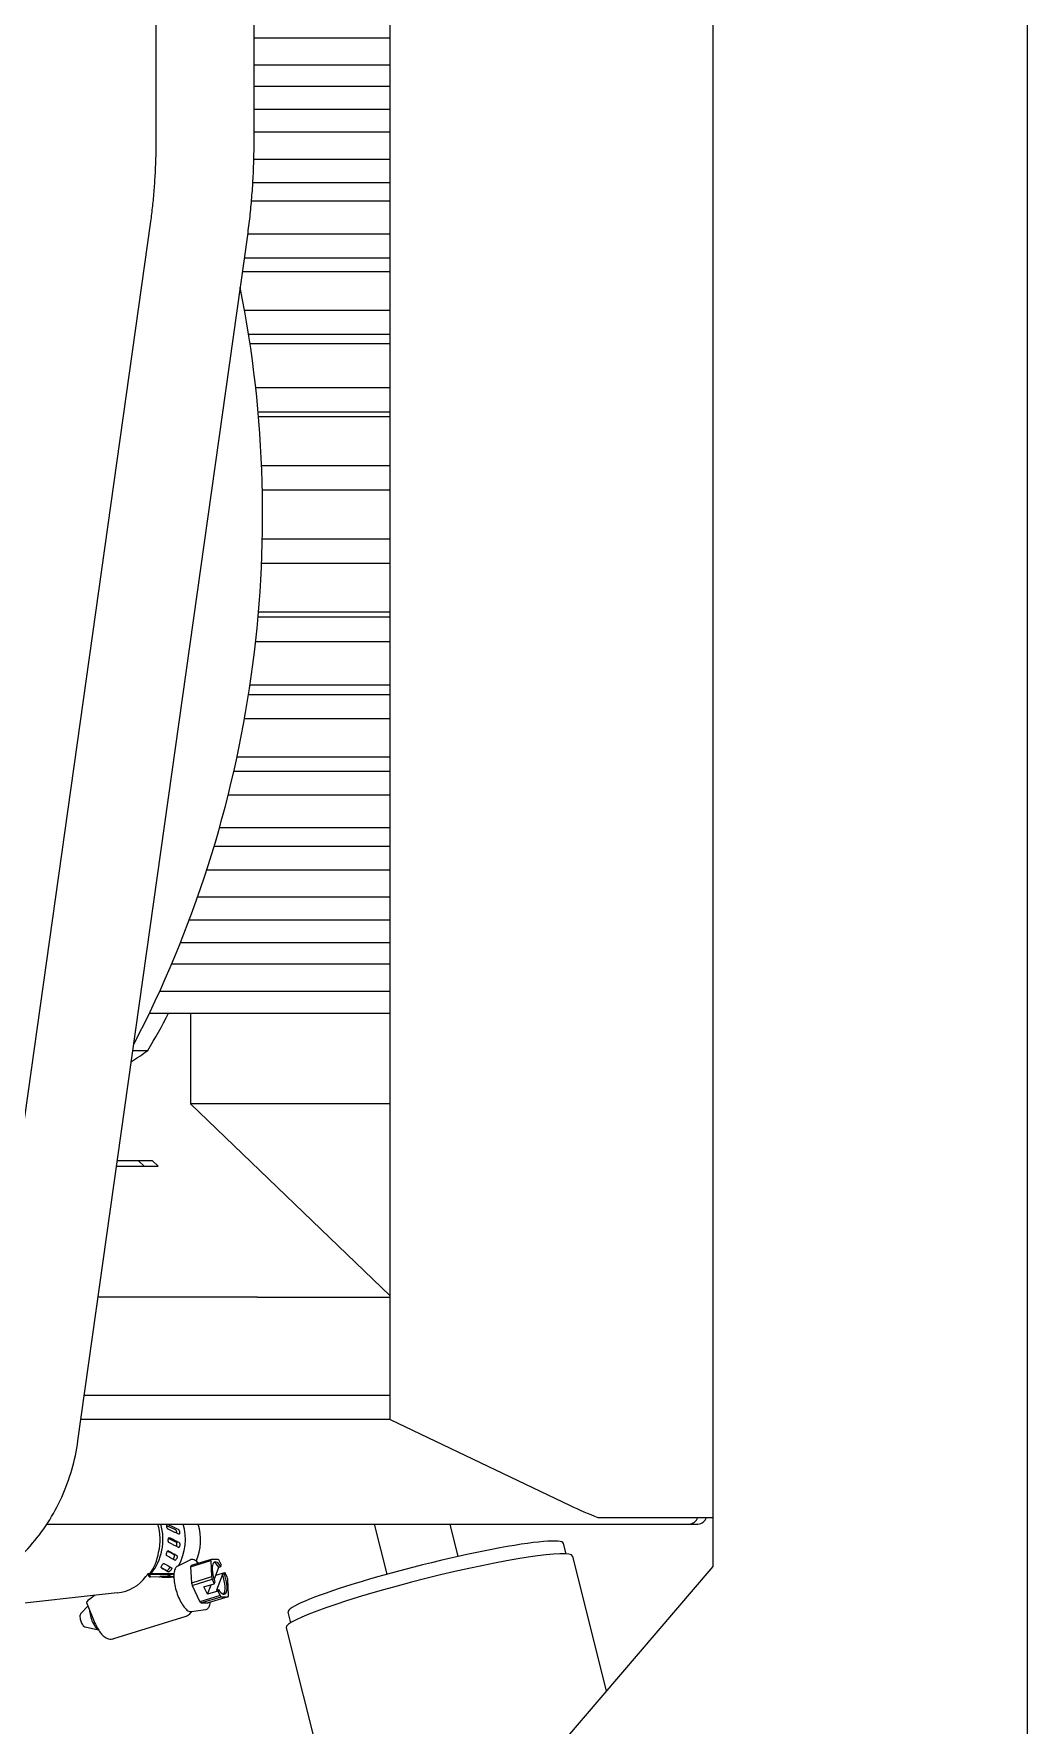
# Model space of a CAD drawing. Header units: millimetres. Extents: x -360063 to 84100, y -179792 to 59400.
# Drawn here: x 40207.7 to 40410.7, y 43552.7 to 43898.4 of the extents above; entities that cross this region are included whole.
import ezdxf

# ---------------------------------------------------------------- set-up
doc = ezdxf.new("R2010")
doc.units = ezdxf.units.MM
doc.header["$LTSCALE"] = 100
doc.layers.add('Visible', color=7, linetype='Continuous', lineweight=25)

msp = doc.modelspace()

# ---------------------------------------------------------------- linework, layer by layer
at = {"layer": 'Visible'}
for p, q in [((40410.71, 44600.17), (40410.71, 43100.17)), ((40346.48, 44135.17), (40346.48, 43585.17)), ((40232.71, 43876.87), (40232.71, 43933.97)), ((40252.71, 43876.87), (40252.71, 43932.97)), ((40280.54, 43615.17), (40280.54, 43920.18)), ((40252.71, 43897.6), (40280.54, 43897.6)), ((40252.71, 43892.08), (40280.54, 43892.08)), ((40252.71, 43887.7), (40280.54, 43887.7)), ((40252.71, 43883.02), (40280.54, 43883.02)), ((40252.71, 43878.38), (40280.54, 43878.38)), ((40252.65, 43872.8), (40280.54, 43872.8)), ((40252.45, 43868.01), (40280.54, 43868.01)), ((40252.18, 43864.26), (40280.54, 43864.26)), ((40196.89, 43613.59), (40231.6, 43860.06)), ((40216.7, 43610.81), (40251.4, 43857.27)), ((40251.43, 43857.51), (40280.54, 43857.51)), ((40250.75, 43852.63), (40280.54, 43852.63)), ((40250.35, 43849.8), (40280.54, 43849.8)), ((40250.75, 43841.92), (40280.54, 43841.92)), ((40251.58, 43836.98), (40280.54, 43836.98)), ((40251.87, 43835.08), (40280.54, 43835.08)), ((40253.03, 43826.12), (40280.54, 43826.12)), ((40253.53, 43821.13), (40280.54, 43821.13)), ((40253.61, 43820.18), (40280.54, 43820.18)), ((40254.24, 43810.17), (40280.54, 43810.17)), ((40254.4, 43805.17), (40280.54, 43805.17)), ((40254.4, 43795.17), (40280.54, 43795.17)), ((40254.24, 43790.17), (40280.54, 43790.17)), ((40280.54, 43780.16), (40253.61, 43780.16)), ((40253.53, 43779.21), (40280.54, 43779.21)), ((40253.03, 43774.22), (40280.54, 43774.22)), ((40251.58, 43763.36), (40280.54, 43763.36)), ((40280.54, 43765.26), (40251.87, 43765.26)), ((40250.75, 43758.42), (40280.54, 43758.42)), ((40280.54, 43750.54), (40249.21, 43750.54)), ((40248.58, 43747.71), (40280.54, 43747.71)), ((40247.42, 43742.83), (40280.54, 43742.83)), ((40280.54, 43736.08), (40245.63, 43736.08)), ((40244.54, 43732.33), (40280.54, 43732.33)), ((40243.05, 43727.54), (40280.54, 43727.54)), ((40280.54, 43721.96), (40241.17, 43721.96)), ((40239.48, 43717.32), (40280.54, 43717.32)), ((40237.67, 43712.64), (40280.54, 43712.64)), ((40280.54, 43708.26), (40235.86, 43708.26)), ((40233.43, 43702.74), (40280.54, 43702.74)), ((40231.3, 43698.21), (40280.54, 43698.21)), ((40239.73, 43698.21), (40239.73, 43679.68)), ((40227.93, 43690.59), (40231.01, 43690.59)), ((40280.54, 43679.68), (40239.73, 43679.68)), ((40239.73, 43679.68), (40280.54, 43640.45)), ((40224.6, 43666.95), (40230.23, 43666.95)), ((40229.07, 43668.06), (40224.76, 43668.06)), ((40231.96, 43668.06), (40229.07, 43668.06)), ((40229.07, 43668.06), (40230.23, 43666.95)), ((40230.23, 43666.95), (40233.12, 43666.95)), ((40233.12, 43666.95), (40231.96, 43668.06)), ((40253.43, 43640.17), (40220.83, 43640.17)), ((40253.43, 43640.17), (40259.9, 43640.17)), ((40259.9, 43640.17), (40280.54, 43640.17)), ((40218.02, 43620.17), (40280.54, 43620.17)), ((40280.54, 43615.17), (40217.31, 43615.17)), ((40280.54, 43615.17), (40317.28, 43597.62)), ((40210.37, 43593.82), (40341.61, 43593.82)), ((40279.88, 43583.56), (40277.32, 43593.82)), ((40294.44, 43587.19), (40292.78, 43593.82)), ((40322.97, 43595.17), (40330.87, 43595.17)), ((40330.87, 43595.17), (40346.48, 43595.17)), ((40341.61, 43593.82), (40343.41, 43593.82)), ((40316.47, 43587.72), (40315.93, 43589.87)), ((40237.05, 43585.21), (40239.64, 43586.48)), ((40239.73, 43585.1), (40243.83, 43586.36)), ((40243.91, 43586.59), (40239.81, 43585.33)), ((40243.83, 43586.36), (40244, 43583.01)), ((40245.37, 43586.59), (40243.91, 43586.59)), ((40246.03, 43585.42), (40245.58, 43586.36)), ((40317.77, 43587.25), (40324.66, 43559.69)), ((40346.48, 43585.17), (40089.58, 43285.17)), ((40231.24, 43583), (40231.13, 43583.27)), ((40231.24, 43583), (40231.56, 43583)), ((40233.83, 43582.97), (40231.24, 43583)), ((40231.56, 43583), (40231.32, 43583.56)), ((40231.64, 43583.64), (40231.33, 43583.54)), ((40234.15, 43582.97), (40231.56, 43583)), ((40236.22, 43583.64), (40231.64, 43583.64)), ((40233.34, 43582.98), (40233.5, 43583.02)), ((40236.31, 43583.06), (40233.63, 43583.04)), ((40235.43, 43582.96), (40234.79, 43582.96)), ((40235.38, 43583.38), (40236.22, 43583.64)), ((40236.26, 43582.95), (40235.43, 43582.96)), ((40236.26, 43582.95), (40235.62, 43582.95)), ((40236.21, 43583.56), (40236.27, 43583.06)), ((40236.31, 43582.83), (40236.26, 43582.95)), ((40239.73, 43585.1), (40239.9, 43581.74)), ((40244, 43583.01), (40239.9, 43581.74)), ((40244.53, 43582.4), (40245.52, 43584.99)), ((40244.9, 43583.38), (40246.75, 43583.94)), ((40246.24, 43583.51), (40245.02, 43580.33)), ((40245.52, 43584.99), (40245.91, 43585.11)), ((40245.91, 43585.11), (40246.03, 43585.42)), ((40246.63, 43583.63), (40246.24, 43583.51)), ((40246.75, 43583.94), (40246.63, 43583.63)), ((40247.2, 43583.01), (40246.75, 43583.94)), ((40224.74, 43579.75), (40143.5, 43570.76)), ((40220.18, 43579.25), (40219.03, 43578.41)), ((40240.02, 43581.29), (40244.12, 43582.55)), ((40240.02, 43581.29), (40241.64, 43577.94)), ((40245.74, 43579.2), (40241.64, 43577.94)), ((40242.45, 43580.96), (40244.57, 43581.61)), ((40243.17, 43579.48), (40242.45, 43580.96)), ((40243.17, 43579.48), (40243.91, 43581.41)), ((40245.29, 43580.13), (40243.17, 43579.48)), ((40244.12, 43582.55), (40244.57, 43581.61)), ((40244.57, 43581.61), (40244.69, 43581.93)), ((40245.02, 43580.33), (40245.41, 43580.45)), ((40245.41, 43580.45), (40245.29, 43580.13)), ((40245.29, 43580.13), (40245.74, 43579.2)), ((40247.49, 43579.2), (40247.32, 43582.55)), ((40217.3, 43575.56), (40218.72, 43577.06)), ((40218.43, 43577.75), (40220.18, 43573.59)), ((40239.9, 43575.93), (40242.76, 43576.33)), ((40241.85, 43577.71), (40245.95, 43578.97)), ((40241.85, 43577.71), (40243.31, 43577.71)), ((40247.4, 43578.97), (40243.31, 43577.71)), ((40245.95, 43578.97), (40247.4, 43578.97)), ((40260.2, 43573.66), (40259.66, 43575.81)), ((40218.15, 43572.81), (40220.88, 43572.21)), ((40238.75, 43574.94), (40223.95, 43570.39)), ((40259.27, 43572.63), (40276.54, 43503.5))]:
    msp.add_line(p, q, dxfattribs=at)
for centre, major_axis, ratio, start_param, end_param in [((40248.65, 43800.17), (0, 461), 0.932595, 0.023162, 2.902935), ((40047.58, 43800.17), (0, 221.82), 0.932595, 4.202219, 4.922867), ((40067.43, 43800.17), (0, 206.82), 0.932595, 4.153976, 4.196851), ((40128.82, 43865.99), (0, 206.82), 0.932595, 3.679378, 3.700006), ((40321.07, 43597.62), (10.48, -4.45), 0.136657, 4.401108, 4.952425), ((40224.03, 43590.67), (0, -10.77), 0.932595, 0.859066, 1.867626), ((40224.03, 43590.67), (0, -10.16), 0.932595, 1.312034, 1.886031), ((40227.35, 43590.67), (-23.92, 8.85), 0.208944, 4.390782, 4.471857), ((40227.35, 43590.67), (25.36, -9.38), 0.208944, 1.249234, 1.343711), ((40228.61, 43590.67), (0, 10.77), 0.932595, 4.195948, 5.009219), ((40232.46, 43590.67), (1.1, -9.94), 0.931238, 1.008118, 1.788788), ((40341.61, 43595.82), (0, -2), 0.932595, 0, 1.239785), ((40343.41, 43595.82), (0, -2), 0.932595, 0, 1.239785), ((40225.29, 43590.67), (25.36, -9.38), 0.208944, 1.15626, 1.250737), ((40227.35, 43590.67), (-21.83, 9.64), 0.147316, 4.329524, 4.409962), ((40225.29, 43590.67), (23.14, -10.22), 0.147316, 1.095002, 1.189479), ((40227.35, 43590.67), (23.14, -10.22), 0.147316, 1.187976, 1.282453), ((40287.8, 43582.84), (28.13, 7.03), 0.093414, 0, 3.141593), ((40223.99, 43589.73), (0, -10.01), 0.931846, 0.905559, 1.404331), ((40225.29, 43590.67), (20.74, -10.68), 0.06748, 1.0333, 1.127776), ((40227.35, 43590.67), (-19.56, 10.07), 0.06748, 4.267821, 4.344674), ((40227.35, 43590.67), (-20.74, 10.68), 0.06748, 4.267866, 4.362343), ((40245.66, 43582.78), (-1.31, 4.25), 0.346937, 0.364011, 0.470592), ((40245.66, 43582.78), (-1.01, 3.28), 0.346937, 5.391945, 8.009028), ((40245.66, 43582.78), (-1.31, 4.25), 0.346937, 5.599999, 5.706579), ((40288.52, 43579.94), (-29.25, -7.31), 0.093414, 3.141593, 6.283185), ((40222.34, 43589.55), (7.36, -7.49), 0.86983, 5.682703, 6.432888), ((40395.88, 43608.76), (-277.01, -28.84), 0.03531, 0.929576, 0.930867), ((40231.43, 43583.73), (-0.37, 1.21), 0.346937, 1.514676, 1.853308), ((40231.43, 43583.73), (-0.134, 0.437), 0.346937, 1.553188, 1.853308), ((40146.76, 43581.18), (98.16, 1.17), 0.027116, 0.444199, 0.532146), ((40234.62, 43579.38), (-1.12, 3.64), 0.346937, 6.179424, 6.36963), ((40226.42, 43590), (14.2, -8.47), 0.043101, 5.277639, 5.3761), ((40225.29, 43590.67), (18.21, -10.75), 0.036441, 5.216988, 5.311465), ((40234.33, 43582.97), (-1.38, 0.02), 0.004159, 1.204934, 2.775731), ((40234.33, 43582.97), (-0.498, 0.005), 0.004159, 1.204934, 2.775731), ((40227.35, 43590.67), (-18.21, 10.75), 0.036441, 1.982421, 2.076898), ((40230.05, 43590.4), (4.66, 9.42), 0.820501, 4.29029, 4.330501), ((40236.01, 43583.73), (0.134, -0.437), 0.346937, 1.075689, 1.232954), ((40228.61, 43590.67), (0, 10.77), 0.932595, 4.000659, 4.018586), ((40241.56, 43581.52), (-1.31, 4.25), 0.346937, 0.364011, 0.470592), ((40245.66, 43582.78), (1.31, -4.25), 0.346937, 4.552801, 4.659382), ((40245.27, 43582.66), (-1.01, 3.28), 0.346937, 5.391945, 6.112142), ((40245.66, 43582.78), (1.01, -3.28), 0.346937, 5.391945, 8.009028), ((40245.27, 43582.66), (1.01, -3.28), 0.346937, 0.171043, 1.725842), ((40245.66, 43582.78), (-1.31, 4.25), 0.346937, 4.552801, 4.659382), ((40241.56, 43581.52), (1.31, -4.25), 0.346937, 4.552801, 4.659382), ((40245.66, 43582.78), (1.31, -4.25), 0.346937, 5.599999, 5.706579), ((40245.66, 43582.78), (1.31, -4.25), 0.346937, 0.364011, 0.470592), ((40219.52, 43578.41), (-1.09, -0.68), 0.214942, 5.046255, 6.249384), ((40220.32, 43574.98), (0.86, -2.79), 0.346937, 4.112348, 6.00442), ((40241.56, 43581.52), (1.31, -4.25), 0.346937, 5.599999, 5.706579)]:
    msp.add_ellipse(centre, major_axis=major_axis, ratio=ratio, start_param=start_param, end_param=end_param, dxfattribs=at)
for points, knots in [([(40231.6, 43860.06), (40231.74, 43861.08), (40231.87, 43862.12), (40232.11, 43864.27), (40232.21, 43865.37), (40232.39, 43867.6), (40232.46, 43868.73), (40232.58, 43871.03), (40232.63, 43872.19), (40232.69, 43874.52), (40232.71, 43875.7), (40232.71, 43876.87)], [4.2399602, 4.2399602, 4.2399602, 4.2399602, 4.3344459, 4.3344459, 4.4289317, 4.4289317, 4.5234174, 4.5234174, 4.6179032, 4.6179032, 4.712389, 4.712389, 4.712389, 4.712389]), ([(40251.4, 43857.27), (40251.57, 43858.5), (40251.73, 43859.75), (40252.01, 43862.29), (40252.13, 43863.58), (40252.34, 43866.19), (40252.43, 43867.5), (40252.57, 43870.16), (40252.62, 43871.49), (40252.69, 43874.18), (40252.71, 43875.52), (40252.71, 43876.87)], [4.2399602, 4.2399602, 4.2399602, 4.2399602, 4.3344459, 4.3344459, 4.4289317, 4.4289317, 4.5234174, 4.5234174, 4.6179032, 4.6179032, 4.712389, 4.712389, 4.712389, 4.712389]), ([(40174.88, 43575.33), (40178.95, 43575.33), (40182.99, 43575.86), (40190.74, 43577.98), (40194.45, 43579.57), (40201.24, 43583.75), (40204.32, 43586.34), (40209.57, 43592.3), (40211.74, 43595.68), (40215.03, 43602.94), (40216.14, 43606.83), (40216.7, 43610.81)], [4.712389, 4.712389, 4.712389, 4.712389, 4.97087, 4.97087, 5.229351, 5.229351, 5.487832, 5.487832, 5.746313, 5.746313, 6.004794, 6.004794, 6.004794, 6.004794]), ([(40235.13, 43592.75), (40235.12, 43592.76), (40235.1, 43592.77), (40235.06, 43592.81), (40235.03, 43592.84), (40234.98, 43592.93), (40234.96, 43592.99), (40234.91, 43593.11), (40234.89, 43593.18), (40234.86, 43593.3), (40234.85, 43593.37), (40234.84, 43593.49), (40234.84, 43593.54), (40234.85, 43593.63), (40234.86, 43593.67), (40234.89, 43593.72), (40234.91, 43593.73), (40234.94, 43593.73), (40234.95, 43593.73), (40234.96, 43593.73), (40234.97, 43593.72)], [-0.1443435, -0.1443435, -0.1443435, -0.1443435, -0.1340594, -0.1340594, -0.1149235, -0.1149235, -0.0957789, -0.0957789, -0.0766343, -0.0766343, -0.0574564, -0.0574564, -0.0382786, -0.0382786, -0.0191393, -0.0191393, 0, 0, 0, 0.0088535, 0.0088535, 0.0088535, 0.0088535]), ([(40235.3, 43590.03), (40235.29, 43590.04), (40235.28, 43590.05), (40235.24, 43590.09), (40235.22, 43590.13), (40235.2, 43590.22), (40235.18, 43590.28), (40235.17, 43590.4), (40235.17, 43590.47), (40235.17, 43590.6), (40235.17, 43590.66), (40235.19, 43590.79), (40235.2, 43590.85), (40235.23, 43590.94), (40235.25, 43590.98), (40235.3, 43591.03), (40235.32, 43591.04), (40235.34, 43591.04), (40235.36, 43591.04), (40235.37, 43591.04), (40235.38, 43591.03)], [-0.1443435, -0.1443435, -0.1443435, -0.1443435, -0.1340594, -0.1340594, -0.1149235, -0.1149235, -0.0957789, -0.0957789, -0.0766343, -0.0766343, -0.0574564, -0.0574564, -0.0382786, -0.0382786, -0.0191393, -0.0191393, 0, 0, 0, 0.0088535, 0.0088535, 0.0088535, 0.0088535]), ([(40236.91, 43591.93), (40236.91, 43591.93), (40236.91, 43591.93), (40236.91, 43591.99), (40236.91, 43592.06), (40236.89, 43592.19), (40236.88, 43592.25), (40236.84, 43592.38), (40236.81, 43592.43), (40236.77, 43592.52), (40236.74, 43592.56), (40236.7, 43592.6), (40236.68, 43592.61), (40236.67, 43592.62)], [-0.09590449, -0.09590449, -0.09590449, -0.09590449, -0.09573391, -0.09573391, -0.07656344, -0.07656344, -0.05741773, -0.05741773, -0.03827201, -0.03827201, -0.019136, -0.019136, -0.00885188, -0.00885188, -0.00885188, -0.00885188]), ([(40236.85, 43589.22), (40236.87, 43589.26), (40236.89, 43589.31), (40236.92, 43589.42), (40236.93, 43589.49), (40236.94, 43589.62), (40236.95, 43589.69), (40236.94, 43589.81), (40236.93, 43589.87), (40236.9, 43589.96), (40236.88, 43590), (40236.85, 43590.04), (40236.84, 43590.05), (40236.83, 43590.05)], [-0.1115891, -0.1115891, -0.1115891, -0.1115891, -0.0957465, -0.0957465, -0.0765634, -0.0765634, -0.0574177, -0.0574177, -0.038272, -0.038272, -0.019136, -0.019136, -0.0088519, -0.0088519, -0.0088519, -0.0088519]), ([(40237.23, 43592.73), (40237.24, 43592.73), (40237.26, 43592.72), (40237.3, 43592.68), (40237.32, 43592.64), (40237.37, 43592.55), (40237.4, 43592.49), (40237.43, 43592.37), (40237.45, 43592.3), (40237.47, 43592.18), (40237.47, 43592.11), (40237.47, 43591.99), (40237.46, 43591.93), (40237.43, 43591.84), (40237.42, 43591.8), (40237.38, 43591.75), (40237.35, 43591.74), (40237.32, 43591.74), (40237.31, 43591.74), (40237.3, 43591.74)], [-0.297539, -0.297539, -0.297539, -0.297539, -0.2872549, -0.2872549, -0.2681189, -0.2681189, -0.2489743, -0.2489743, -0.2298297, -0.2298297, -0.210663, -0.210663, -0.1914964, -0.1914964, -0.1723459, -0.1723459, -0.1531954, -0.1531954, -0.1443422, -0.1443422, -0.1443422, -0.1443422]), ([(40237.39, 43590.02), (40237.41, 43590.01), (40237.42, 43590), (40237.45, 43589.96), (40237.47, 43589.92), (40237.5, 43589.83), (40237.51, 43589.77), (40237.51, 43589.65), (40237.51, 43589.58), (40237.5, 43589.45), (40237.49, 43589.39), (40237.45, 43589.26), (40237.43, 43589.21), (40237.39, 43589.12), (40237.36, 43589.08), (40237.31, 43589.03), (40237.28, 43589.01), (40237.25, 43589.01), (40237.24, 43589.02), (40237.23, 43589.02)], [-0.297539, -0.297539, -0.297539, -0.297539, -0.2872549, -0.2872549, -0.2681189, -0.2681189, -0.2489743, -0.2489743, -0.2298297, -0.2298297, -0.210663, -0.210663, -0.1914964, -0.1914964, -0.1723459, -0.1723459, -0.1531954, -0.1531954, -0.1443422, -0.1443422, -0.1443422, -0.1443422]), ([(40234.83, 43587.36), (40234.82, 43587.36), (40234.81, 43587.37), (40234.79, 43587.41), (40234.78, 43587.45), (40234.77, 43587.53), (40234.77, 43587.59), (40234.79, 43587.71), (40234.8, 43587.77), (40234.83, 43587.9), (40234.85, 43587.96), (40234.9, 43588.09), (40234.92, 43588.14), (40234.98, 43588.23), (40235.01, 43588.27), (40235.06, 43588.32), (40235.09, 43588.33), (40235.11, 43588.33), (40235.12, 43588.33), (40235.13, 43588.33), (40235.14, 43588.32)], [-0.1443435, -0.1443435, -0.1443435, -0.1443435, -0.1340594, -0.1340594, -0.1149235, -0.1149235, -0.0957789, -0.0957789, -0.0766343, -0.0766343, -0.0574564, -0.0574564, -0.0382786, -0.0382786, -0.0191393, -0.0191393, 0, 0, 0, 0.0088535, 0.0088535, 0.0088535, 0.0088535]), ([(40236.14, 43586.62), (40236.17, 43586.65), (40236.2, 43586.69), (40236.26, 43586.77), (40236.29, 43586.83), (40236.34, 43586.95), (40236.36, 43587.01), (40236.38, 43587.07)], [0.32644959, 0.32644959, 0.32644959, 0.32644959, 0.34451046, 0.34451046, 0.36364808, 0.36364808, 0.38218787, 0.38218787, 0.38218787, 0.38218787]), ([(40236.38, 43587.07), (40236.4, 43587.13), (40236.42, 43587.19), (40236.44, 43587.3), (40236.44, 43587.35), (40236.43, 43587.44), (40236.42, 43587.48), (40236.4, 43587.51), (40236.39, 43587.52), (40236.38, 43587.53)], [0.23121559, 0.23121559, 0.23121559, 0.23121559, 0.24900042, 0.24900042, 0.26814613, 0.26814613, 0.28728214, 0.28728214, 0.29756626, 0.29756626, 0.29756626, 0.29756626]), ([(40236.92, 43587.34), (40236.93, 43587.33), (40236.94, 43587.33), (40236.97, 43587.29), (40236.97, 43587.25), (40236.98, 43587.16), (40236.98, 43587.11), (40236.96, 43586.99), (40236.94, 43586.93), (40236.9, 43586.81), (40236.87, 43586.75), (40236.81, 43586.63), (40236.77, 43586.58), (40236.71, 43586.49), (40236.67, 43586.46), (40236.61, 43586.41), (40236.58, 43586.4), (40236.55, 43586.4), (40236.54, 43586.4), (40236.53, 43586.4)], [-0.297539, -0.297539, -0.297539, -0.297539, -0.2872549, -0.2872549, -0.2681189, -0.2681189, -0.2489743, -0.2489743, -0.2298297, -0.2298297, -0.210663, -0.210663, -0.1914964, -0.1914964, -0.1723459, -0.1723459, -0.1531954, -0.1531954, -0.1443422, -0.1443422, -0.1443422, -0.1443422]), ([(40241.34, 43585.8), (40241.11, 43586.06), (40240.87, 43586.26), (40240.36, 43586.55), (40240.07, 43586.61), (40239.75, 43586.53), (40239.69, 43586.51), (40239.64, 43586.48)], [7.3153953, 7.3153953, 7.3153953, 7.3153953, 7.6105493, 7.6105493, 7.9445549, 7.9445549, 8.0157946, 8.0157946, 8.0157946, 8.0157946]), ([(40233.75, 43584.89), (40233.74, 43584.9), (40233.73, 43584.91), (40233.72, 43584.94), (40233.72, 43584.97), (40233.73, 43585.05), (40233.74, 43585.1), (40233.78, 43585.21), (40233.81, 43585.26), (40233.87, 43585.38), (40233.91, 43585.44), (40233.98, 43585.55), (40234.02, 43585.6), (40234.09, 43585.68), (40234.13, 43585.71), (40234.2, 43585.76), (40234.23, 43585.77), (40234.25, 43585.77), (40234.26, 43585.77), (40234.27, 43585.77), (40234.28, 43585.76)], [-0.1443435, -0.1443435, -0.1443435, -0.1443435, -0.1340594, -0.1340594, -0.1149235, -0.1149235, -0.0957789, -0.0957789, -0.0766343, -0.0766343, -0.0574564, -0.0574564, -0.0382786, -0.0382786, -0.0191393, -0.0191393, 0, 0, 0, 0.0088535, 0.0088535, 0.0088535, 0.0088535]), ([(40234.88, 43584.3), (40234.89, 43584.3), (40234.9, 43584.29), (40234.92, 43584.29), (40234.94, 43584.3), (40234.97, 43584.31), (40235.04, 43584.36), (40235.09, 43584.39), (40235.16, 43584.47), (40235.21, 43584.52), (40235.29, 43584.62), (40235.33, 43584.68), (40235.39, 43584.79), (40235.42, 43584.85), (40235.46, 43584.95), (40235.47, 43585), (40235.48, 43585.05), (40235.48, 43585.07), (40235.48, 43585.08)], [0.2957202, 0.2957202, 0.2957202, 0.2957202, 0.3062587, 0.3062587, 0.3062587, 0.325396, 0.325396, 0.3445333, 0.3445333, 0.3636702, 0.3636702, 0.3828072, 0.3828072, 0.4019437, 0.4019437, 0.4210802, 0.4210802, 0.4295149, 0.4295149, 0.4295149, 0.4295149]), ([(40235.84, 43584.88), (40235.85, 43584.87), (40235.85, 43584.86), (40235.87, 43584.83), (40235.87, 43584.8), (40235.86, 43584.72), (40235.84, 43584.68), (40235.79, 43584.57), (40235.76, 43584.52), (40235.69, 43584.41), (40235.65, 43584.36), (40235.56, 43584.25), (40235.52, 43584.21), (40235.44, 43584.14), (40235.39, 43584.11), (40235.32, 43584.06), (40235.29, 43584.05), (40235.25, 43584.05), (40235.24, 43584.06), (40235.23, 43584.06)], [-0.297539, -0.297539, -0.297539, -0.297539, -0.2872549, -0.2872549, -0.2681189, -0.2681189, -0.2489743, -0.2489743, -0.2298297, -0.2298297, -0.210663, -0.210663, -0.1914964, -0.1914964, -0.1723459, -0.1723459, -0.1531954, -0.1531954, -0.1443422, -0.1443422, -0.1443422, -0.1443422]), ([(40237.05, 43585.21), (40236.88, 43585.12), (40236.75, 43584.99), (40236.5, 43584.59), (40236.41, 43584.31), (40236.3, 43583.61), (40236.29, 43583.2), (40236.34, 43582.3), (40236.41, 43581.83), (40236.6, 43580.85), (40236.73, 43580.36), (40237.05, 43579.39), (40237.23, 43578.91), (40237.63, 43578.04), (40237.85, 43577.63), (40238.31, 43576.93), (40238.55, 43576.64), (40239.05, 43576.17), (40239.3, 43576.01), (40239.68, 43575.92), (40239.79, 43575.92), (40239.9, 43575.93)], [1.732609, 1.732609, 1.732609, 1.732609, 1.971231, 1.971231, 2.292296, 2.292296, 2.633969, 2.633969, 2.964467, 2.964467, 3.290725, 3.290725, 3.61611, 3.61611, 3.943041, 3.943041, 4.275458, 4.275458, 4.619665, 4.619665, 4.763171, 4.763171, 4.763171, 4.763171]), ([(40239.89, 43575.93), (40239.82, 43575.79), (40239.72, 43575.64), (40239.42, 43575.29), (40239.17, 43575.1), (40238.83, 43574.96), (40238.79, 43574.95), (40238.75, 43574.94)], [1.1274967, 1.1274967, 1.1274967, 1.1274967, 1.2493609, 1.2493609, 1.4402301, 1.4402301, 1.4644988, 1.4644988, 1.4644988, 1.4644988]), ([(40242.76, 43576.33), (40242.96, 43576.36), (40243.15, 43576.46), (40243.46, 43576.79), (40243.58, 43577.02), (40243.72, 43577.47), (40243.76, 43577.65), (40243.78, 43577.86)], [4.7631711, 4.7631711, 4.7631711, 4.7631711, 5.0070166, 5.0070166, 5.2918938, 5.2918938, 5.4635704, 5.4635704, 5.4635704, 5.4635704]), ([(40217.3, 43575.56), (40217.25, 43575.51), (40217.22, 43575.45), (40217.15, 43575.29), (40217.13, 43575.18), (40217.11, 43574.92), (40217.12, 43574.77), (40217.16, 43574.47), (40217.19, 43574.32), (40217.27, 43574.03), (40217.32, 43573.88), (40217.43, 43573.61), (40217.49, 43573.48), (40217.63, 43573.24), (40217.71, 43573.13), (40217.88, 43572.95), (40217.97, 43572.86), (40218.12, 43572.82), (40218.13, 43572.81), (40218.15, 43572.81)], [1.871311, 1.871311, 1.871311, 1.871311, 2.076413, 2.076413, 2.418857, 2.418857, 2.799248, 2.799248, 3.147929, 3.147929, 3.488016, 3.488016, 3.830038, 3.830038, 4.186369, 4.186369, 4.578449, 4.578449, 4.62447, 4.62447, 4.62447, 4.62447]), ([(40220.18, 43573.59), (40220.33, 43573.23), (40220.5, 43572.89), (40220.85, 43572.25), (40221.03, 43571.95), (40221.44, 43571.41), (40221.65, 43571.17), (40222.13, 43570.75), (40222.4, 43570.56), (40223.03, 43570.33), (40223.38, 43570.27), (40223.81, 43570.35), (40223.88, 43570.37), (40223.95, 43570.39)], [3.530402, 3.530402, 3.530402, 3.530402, 3.788059, 3.788059, 4.045716, 4.045716, 4.303373, 4.303373, 4.56103, 4.56103, 4.775384, 4.775384, 4.818687, 4.818687, 4.818687, 4.818687])]:
    msp.add_open_spline(points, degree=3, knots=knots, dxfattribs=at)
for points in [[(40230.59, 43583.1), (40230.72, 43583.29), (40230.86, 43583.48), (40230.99, 43583.67)], [(40235.49, 43583.34), (40235.52, 43583.37), (40235.55, 43583.41), (40235.58, 43583.44)]]:
    msp.add_open_spline(points, degree=3, dxfattribs=at)

doc.saveas('drawing.dxf')
